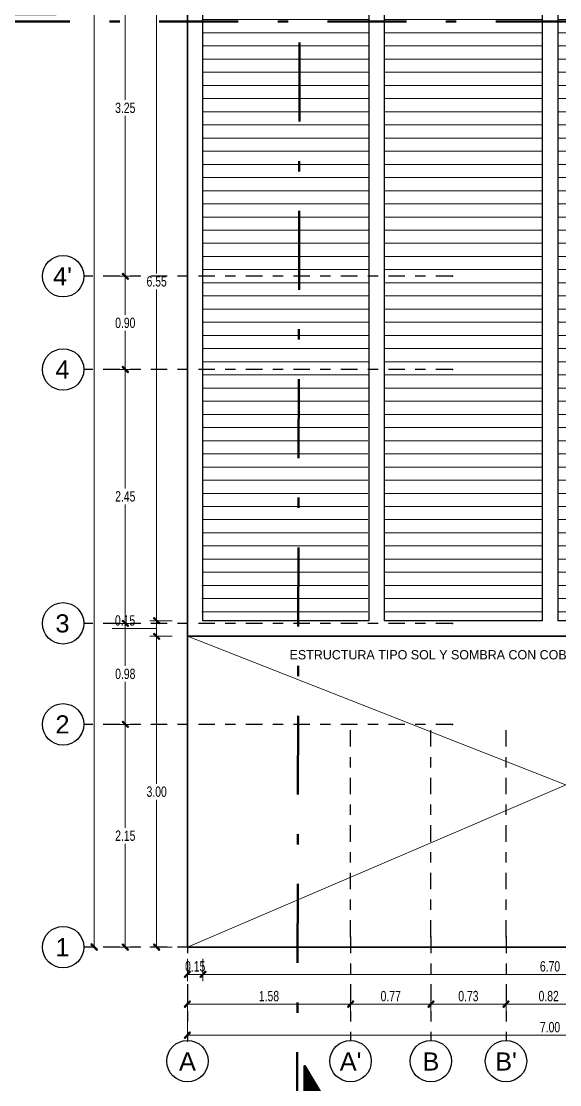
# Model space of a CAD drawing. Header units: millimetres. Extents: x 10610 to 10705, y -16613.7 to -16584.2.
# Drawn here: x 10643.94 to 10649.13, y -16608.37 to -16598.11 of the extents above; entities that cross this region are included whole.
import ezdxf
from ezdxf.enums import TextEntityAlignment as Align

# ---------------------------------------------------------------- set-up
doc = ezdxf.new("R2010")
doc.units = ezdxf.units.MM
doc.linetypes.add('DASHDOTX2', pattern=[50.8, 25.4, -12.7, 0, -12.7])
doc.linetypes.add('Punto & Rayas', pattern=[0.335139, 0.15875, -0.088194, 0, -0.088194])
doc.layers.add('0.2', color=2, linetype='Continuous')
doc.layers.add('Nuevo_Estructura - Forjados', color=7, linetype='Continuous')
doc.layers.add('0.6', color=252, linetype='Continuous', lineweight=50)
doc.layers.add('PISOS', color=251, linetype='Continuous', lineweight=5)
doc.layers.add('Nuevo_Estructura - Forjados_Pluma_Nº__209', color=7, linetype='Continuous', lineweight=30, true_color=0x3e4f7b)
doc.layers.add('Nuevo_Estructura - Forjados_Pluma_Nº__219', color=7, linetype='Continuous', lineweight=13, true_color=0x404b6a)
doc.styles.add('Estilo_Generado_1', font='arial.ttf')
doc.styles.add('mahico', font='GOTHIC.TTF', dxfattribs={"width": 0.75})
doc.styles.add('stylus', font='stylu.ttf')
doc.dimstyles.new('Copia de 50 P', dxfattribs={"dimtxt": 0.1, "dimasz": 0.01, "dimexe": 0.065, "dimexo": 0.0625, "dimgap": 0.025, "dimtad": 1, "dimtih": 1, "dimtoh": 1, "dimzin": 0, "dimdsep": 46, "dimtxsty": 'mahico', "dimblk": 'pa cotas', "dimcen": 0.09, "dimdle": 0.3, "dimclrd": 256, "dimclre": 256, "dimclrt": 256, "dimadec": 0, "dimazin": 0, "dimtfac": 1, "dimtofl": 0, "dimtmove": 0, "dimatfit": 3, "dimfxl": 0.15, "dimfxlon": 1, "dimtolj": 1, "dimtzin": 0, "dimlwd": 5, "dimlwe": 5, "dimarcsym": 0})

# ---------------------------------------------------------------- blocks, each defined once
blk = doc.blocks.new('ERGHERH')
at = {"layer": 'PISOS'}
h = blk.add_hatch(dxfattribs=at)
h.set_pattern_fill('LINE', color=256, scale=0.04, angle=1080)
h.set_pattern_definition([(0, (7488.64808, -16616.50624), (9e-17, 0.127), [])])
h.paths.add_polyline_path([(10559.049, -16458.86), (10557.449, -16458.86), (10557.439, -16465.26), (10559.039, -16465.26)])
h = blk.add_hatch(dxfattribs=at)
h.set_pattern_fill('LINE', color=256, scale=0.04, angle=1080)
h.set_pattern_definition([(0, (7490.32308, -16616.50624), (9e-17, 0.127), [])])
h.paths.add_polyline_path([(10560.724, -16458.86), (10559.199, -16458.86), (10559.199, -16465.26), (10560.724, -16465.26)])
h = blk.add_hatch(dxfattribs=at)
h.set_pattern_fill('LINE', color=256, scale=0.04, angle=1080)
h.set_pattern_definition([(0, (7491.99808, -16616.50624), (9e-17, 0.127), [])])
h.paths.add_polyline_path([(10562.399, -16458.86), (10560.874, -16458.86), (10560.874, -16465.26), (10562.399, -16465.26)])
h = blk.add_hatch(dxfattribs=at)
h.set_pattern_fill('LINE', color=256, scale=0.04, angle=1080)
h.set_pattern_definition([(0, (7493.74808, -16616.50624), (9e-17, 0.127), [])])
h.paths.add_polyline_path([(10564.149, -16458.86), (10562.549, -16458.86), (10562.549, -16465.26), (10564.149, -16465.26), (10564.149, -16461.26), (10563.549, -16461.26), (10563.549, -16459.66), (10564.149, -16459.66)])
for p, q in [((10557.299, -16458.71), (10564.299, -16458.71)), ((10559.049, -16458.86), (10557.449, -16458.86)), ((10559.049, -16458.86), (10559.049, -16465.26)), ((10559.199, -16458.86), (10559.199, -16465.26)), ((10560.724, -16458.86), (10560.724, -16465.26)), ((10560.874, -16458.86), (10560.874, -16465.26)), ((10562.399, -16458.86), (10562.399, -16465.26)), ((10562.549, -16458.86), (10562.549, -16465.26)), ((10557.299, -16465.41), (10564.299, -16465.41))]:
    blk.add_line(p, q)
blk.add_lwpolyline([(10557.299, -16458.71), (10564.299, -16458.71), (10564.299, -16465.41), (10557.299, -16465.41)], close=True)
for points in [[(10559.049, -16465.26), (10557.449, -16465.26), (10557.449, -16458.86), (10559.049, -16458.86)], [(10559.199, -16458.86), (10560.724, -16458.86)], [(10560.874, -16458.86), (10562.399, -16458.86)], [(10562.551, -16458.86), (10564.151, -16458.86), (10564.149, -16465.26), (10562.549, -16465.26)], [(10560.724, -16465.26), (10559.199, -16465.26)], [(10562.399, -16465.26), (10560.874, -16465.26)]]:
    blk.add_lwpolyline(points)
blk = doc.blocks.new('*X335')
at = {"color": 0}
for p, q in [((-18.3554, 8.7586), (-18.3299, 8.7841)), ((-18.3501, 8.7674), (-18.3299, 8.7877)), ((-18.3448, 8.7763), (-18.3299, 8.7912)), ((-18.3395, 8.7851), (-18.3299, 8.7947)), ((-18.3342, 8.794), (-18.3299, 8.7983)), ((-18.3892, 8.7), (-18.3299, 8.7594)), ((-18.3879, 8.6978), (-18.3299, 8.7558)), ((-18.3872, 8.7056), (-18.3299, 8.7629)), ((-18.3866, 8.6956), (-18.3299, 8.7523)), ((-18.3819, 8.7144), (-18.3299, 8.7664)), ((-18.3766, 8.7232), (-18.3299, 8.77)), ((-18.3713, 8.7321), (-18.3299, 8.7735)), ((-18.366, 8.7409), (-18.3299, 8.777)), ((-18.3607, 8.7498), (-18.3299, 8.7806)), ((-18.3853, 8.6934), (-18.3299, 8.7488)), ((-18.3839, 8.6912), (-18.3299, 8.7452)), ((-18.3826, 8.689), (-18.3299, 8.7417)), ((-18.3813, 8.6868), (-18.3299, 8.7382)), ((-18.3799, 8.6846), (-18.3299, 8.7346)), ((-18.3786, 8.6824), (-18.3299, 8.7311)), ((-18.3773, 8.6801), (-18.3299, 8.7276)), ((-18.376, 8.6779), (-18.3299, 8.724)), ((-18.3746, 8.6757), (-18.3299, 8.7205)), ((-18.3733, 8.6735), (-18.3299, 8.7169)), ((-18.372, 8.6713), (-18.3299, 8.7134)), ((-18.3707, 8.6691), (-18.3299, 8.7099)), ((-18.3693, 8.6669), (-18.3299, 8.7063)), ((-18.368, 8.6647), (-18.3299, 8.7028)), ((-18.3667, 8.6625), (-18.3299, 8.6993)), ((-18.3654, 8.6603), (-18.3299, 8.6957)), ((-18.364, 8.658), (-18.3299, 8.6922)), ((-18.3627, 8.6558), (-18.3299, 8.6887)), ((-18.3614, 8.6536), (-18.3299, 8.6851)), ((-18.3601, 8.6514), (-18.3299, 8.6816)), ((-18.3587, 8.6492), (-18.3299, 8.6781)), ((-18.3574, 8.647), (-18.3299, 8.6745)), ((-18.3561, 8.6448), (-18.3299, 8.671)), ((-18.3548, 8.6426), (-18.3299, 8.6674)), ((-18.3534, 8.6404), (-18.3299, 8.6639)), ((-18.3521, 8.6382), (-18.3299, 8.6604)), ((-18.3508, 8.6359), (-18.3299, 8.6568)), ((-18.3495, 8.6337), (-18.3299, 8.6533)), ((-18.3481, 8.6315), (-18.3299, 8.6498)), ((-18.3468, 8.6293), (-18.3299, 8.6462)), ((-18.3455, 8.6271), (-18.3299, 8.6427)), ((-18.3442, 8.6249), (-18.3299, 8.6392)), ((-18.3428, 8.6227), (-18.3299, 8.6356)), ((-18.3415, 8.6205), (-18.3299, 8.6321)), ((-18.3402, 8.6183), (-18.3299, 8.6286)), ((-18.3388, 8.6161), (-18.3299, 8.625)), ((-18.3375, 8.6139), (-18.3299, 8.6215)), ((-18.3362, 8.6116), (-18.3299, 8.6179)), ((-18.3349, 8.6094), (-18.3299, 8.6144)), ((-18.3335, 8.6072), (-18.3299, 8.6109)), ((-18.3322, 8.605), (-18.3299, 8.6073)), ((-18.3309, 8.6028), (-18.3299, 8.6038))]:
    blk.add_line(p, q, dxfattribs=at)
blk = doc.blocks.new('INDC')
at = {"layer": '0.6', "linetype": 'DASHDOTX2', "ltscale": 0.005}
blk.add_line((-0.0202, -0.0891), (-0.0202, 0.0893), dxfattribs=at)
at = {"layer": '0.6'}
blk.add_lwpolyline([(0, 0.0909), (0, -0.0909), (0.0545, 0)], close=True, dxfattribs=at)
at = {"xscale": -0.9085966123466278, "yscale": 0.9085966123466278, "zscale": 0.9085966123460401}
blk.add_blockref('*X335', (-16.6545, -7.9058), dxfattribs=at)
blk = doc.blocks.new('hjygfvdc')
at = {"layer": '0.6', "linetype": 'DASHDOTX2', "ltscale": 0.03}
for p, q in [((3030.343, 68.844), (3030.397, 92.839)), ((3027.388, 79.553), (3038.198, 79.553))]:
    blk.add_line(p, q, dxfattribs=at)
at = {"layer": '0.2'}
for p, xscale, yscale, zscale, rotation in [((3027.7, 79.624), 3.485268437144938, 3.485268437144938, 3.485268437144938, 90), ((3037.887, 79.624), -3.485268437144932, 3.485268437144932, 3.485268437144932, 270), ((3030.414, 69.156), -3.485268437144879, 3.485268437144879, 3.485268437144879, 180)]:
    blk.add_blockref('INDC', p, dxfattribs=dict(at, xscale=xscale, yscale=yscale, zscale=zscale, rotation=rotation))
blk = doc.blocks.new('Marcador de red estándar')
at = {"layer": 'Nuevo_Estructura - Forjados_Pluma_Nº__209', "color": 167, "linetype": 'Punto & Rayas', "lineweight": 30, "true_color": 0x3e4f7b}
for q in [(-10.9, 0), (-7.9, 0)]:
    blk.add_line((-9.9, 0), q, dxfattribs=at)
at = {"layer": 'Nuevo_Estructura - Forjados_Pluma_Nº__209', "color": 167, "linetype": 'Continuous', "lineweight": 30, "true_color": 0x3e4f7b}
blk.add_circle((-11.1, 0), 0.2, dxfattribs=at)
at = {"layer": 'Nuevo_Estructura - Forjados_Pluma_Nº__209', "color": 167, "linetype": 'Punto & Rayas', "lineweight": 30, "true_color": 0x3e4f7b}
blk.add_point((-9.9, 0), dxfattribs=at)
blk.add_point((-9.9, 0), dxfattribs=at)
at = {"layer": 'Nuevo_Estructura - Forjados_Pluma_Nº__219', "color": 167, "lineweight": 13, "true_color": 0x404b6a, "style": 'Estilo_Generado_1'}
for tag, p in [('AC_MarkerText_1_0', (-10.973, -0.04)), ('AC_MarkerText_1_1', (11.228, -0.04))]:
    blk.add_attdef(tag, text='', height=0.175, rotation=270, dxfattribs=at).set_placement(p, align=Align.TOP_CENTER)
blk = doc.blocks.new('pa cotas')
h = blk.add_hatch(color=256)
h.paths.add_polyline_path([(2.4, 3.1), (-3.1, -2.4), (-2.4, -3.1)])
h.paths.add_polyline_path([(3.1, 2.4), (2.4, 3.1), (-2.4, -3.1)])
blk.add_line((-2.4, -3.1), (2.4, 3.1))
blk.add_lwpolyline([(3.1, 2.4), (2.4, 3.1), (-3.1, -2.4), (-2.4, -3.1)], close=True)
blk = doc.blocks.new('*D659')
at = {"lineweight": 5, "transparency": 16777216}
for p, q in [((10599.703, -16552.193), (10599.488, -16552.193)), ((10599.553, -16552.203), (10599.553, -16562.116)), ((10599.553, -16572.183), (10599.553, -16562.271)), ((10599.553, -16572.193), (10599.488, -16572.193))]:
    blk.add_line(p, q, dxfattribs=at)
at = {"layer": 'Defpoints', "color": 0, "transparency": 16777216}
for p in [(10600.453, -16552.193), (10599.553, -16572.193), (10599.553, -16572.193)]:
    blk.add_point(p, dxfattribs=at)
at = {"lineweight": 5, "transparency": 16777216, "xscale": 0.01, "yscale": 0.01, "zscale": 0.01}
for p, rotation in [((10599.553, -16552.193), 90), ((10599.553, -16572.193), 270)]:
    blk.add_blockref('pa cotas', p, dxfattribs=dict(at, rotation=rotation))
at = {"transparency": 16777216, "insert": (10599.553, -16562.193), "char_height": 0.1, "attachment_point": 5, "style": 'mahico'}
blk.add_mtext('\\A1;20.00', dxfattribs=at)
blk = doc.blocks.new('Marcador de red estándar_2')
at = {"layer": 'Nuevo_Estructura - Forjados_Pluma_Nº__209', "color": 167, "linetype": 'Punto & Rayas', "lineweight": 30, "true_color": 0x3e4f7b}
for p, q in [((-0.942, 0), (-4.5, 0)), ((0.942, 0), (4.5, 0))]:
    blk.add_line(p, q, dxfattribs=at)
at = {"layer": 'Nuevo_Estructura - Forjados_Pluma_Nº__209', "color": 167, "linetype": 'Continuous', "lineweight": 30, "true_color": 0x3e4f7b}
for centre in [(-4.7, 0), (4.7, 0)]:
    blk.add_circle(centre, 0.2, dxfattribs=at)
at = {"layer": 'Nuevo_Estructura - Forjados_Pluma_Nº__209', "color": 167, "linetype": 'Punto & Rayas', "lineweight": 30, "true_color": 0x3e4f7b}
blk.add_point((0.942, 0), dxfattribs=at)
blk.add_point((0.942, 0), dxfattribs=at)
at = {"layer": 'Nuevo_Estructura - Forjados_Pluma_Nº__219', "color": 167, "lineweight": 13, "true_color": 0x404b6a, "style": 'Estilo_Generado_1'}
for tag, p in [('AC_MarkerText_1_0', (-4.7, -0.168)), ('AC_MarkerText_1_1', (4.7, -0.168))]:
    blk.add_attdef(tag, text='', height=0.175, rotation=180, dxfattribs=at).set_placement(p, align=Align.TOP_CENTER)
blk = doc.blocks.new('*D660')
at = {"lineweight": 5, "transparency": 16777216}
for p, q in [((10600.003, -16562.468), (10599.788, -16562.468)), ((10599.853, -16562.478), (10599.853, -16564.016)), ((10599.853, -16565.708), (10599.853, -16564.171)), ((10600.003, -16565.718), (10599.788, -16565.718))]:
    blk.add_line(p, q, dxfattribs=at)
at = {"layer": 'Defpoints', "color": 0, "transparency": 16777216}
for p in [(10600.453, -16562.468), (10599.853, -16565.718), (10600.453, -16565.718)]:
    blk.add_point(p, dxfattribs=at)
at = {"lineweight": 5, "transparency": 16777216, "xscale": 0.01, "yscale": 0.01, "zscale": 0.01}
for p, rotation in [((10599.853, -16562.468), 90), ((10599.853, -16565.718), 270)]:
    blk.add_blockref('pa cotas', p, dxfattribs=dict(at, rotation=rotation))
at = {"transparency": 16777216, "insert": (10599.853, -16564.093), "char_height": 0.1, "attachment_point": 5, "style": 'mahico'}
blk.add_mtext('\\A1;3.25', dxfattribs=at)
blk = doc.blocks.new('*D661')
at = {"lineweight": 5, "transparency": 16777216}
for p, q in [((10600.003, -16565.718), (10599.788, -16565.718)), ((10599.853, -16565.728), (10599.853, -16566.091)), ((10599.853, -16566.608), (10599.853, -16566.246)), ((10600.003, -16566.618), (10599.788, -16566.618))]:
    blk.add_line(p, q, dxfattribs=at)
at = {"layer": 'Defpoints', "color": 0, "transparency": 16777216}
for p in [(10600.453, -16565.718), (10599.853, -16566.618), (10600.453, -16566.618)]:
    blk.add_point(p, dxfattribs=at)
at = {"lineweight": 5, "transparency": 16777216, "xscale": 0.01, "yscale": 0.01, "zscale": 0.01}
for p, rotation in [((10599.853, -16565.718), 90), ((10599.853, -16566.618), 270)]:
    blk.add_blockref('pa cotas', p, dxfattribs=dict(at, rotation=rotation))
at = {"transparency": 16777216, "insert": (10599.853, -16566.168), "char_height": 0.1, "attachment_point": 5, "style": 'mahico'}
blk.add_mtext('\\A1;0.90', dxfattribs=at)
blk = doc.blocks.new('*D662')
at = {"lineweight": 5, "transparency": 16777216}
for p, q in [((10600.003, -16566.618), (10599.788, -16566.618)), ((10599.853, -16566.628), (10599.853, -16567.766)), ((10599.853, -16569.058), (10599.853, -16567.921)), ((10600.003, -16569.068), (10599.788, -16569.068))]:
    blk.add_line(p, q, dxfattribs=at)
at = {"layer": 'Defpoints', "color": 0, "transparency": 16777216}
for p in [(10600.453, -16566.618), (10599.853, -16569.068), (10600.453, -16569.068)]:
    blk.add_point(p, dxfattribs=at)
at = {"lineweight": 5, "transparency": 16777216, "xscale": 0.01, "yscale": 0.01, "zscale": 0.01}
for p, rotation in [((10599.853, -16566.618), 90), ((10599.853, -16569.068), 270)]:
    blk.add_blockref('pa cotas', p, dxfattribs=dict(at, rotation=rotation))
at = {"transparency": 16777216, "insert": (10599.853, -16567.843), "char_height": 0.1, "attachment_point": 5, "style": 'mahico'}
blk.add_mtext('\\A1;2.45', dxfattribs=at)
blk = doc.blocks.new('*D663')
at = {"lineweight": 5, "transparency": 16777216}
for p, q in [((10600.003, -16569.068), (10599.788, -16569.068)), ((10599.853, -16569.078), (10599.853, -16569.478)), ((10599.853, -16570.033), (10599.853, -16569.633)), ((10600.003, -16570.043), (10599.788, -16570.043))]:
    blk.add_line(p, q, dxfattribs=at)
at = {"layer": 'Defpoints', "color": 0, "transparency": 16777216}
for p in [(10600.453, -16569.068), (10599.853, -16570.043), (10600.453, -16570.043)]:
    blk.add_point(p, dxfattribs=at)
at = {"lineweight": 5, "transparency": 16777216, "xscale": 0.01, "yscale": 0.01, "zscale": 0.01}
for p, rotation in [((10599.853, -16569.068), 90), ((10599.853, -16570.043), 270)]:
    blk.add_blockref('pa cotas', p, dxfattribs=dict(at, rotation=rotation))
at = {"transparency": 16777216, "insert": (10599.853, -16569.556), "char_height": 0.1, "attachment_point": 5, "style": 'mahico'}
blk.add_mtext('\\A1;0.98', dxfattribs=at)
blk = doc.blocks.new('*D664')
at = {"lineweight": 5, "transparency": 16777216}
for p, q in [((10600.003, -16570.043), (10599.788, -16570.043)), ((10599.853, -16570.053), (10599.853, -16571.041)), ((10599.853, -16572.183), (10599.853, -16571.196)), ((10600.003, -16572.193), (10599.788, -16572.193))]:
    blk.add_line(p, q, dxfattribs=at)
at = {"layer": 'Defpoints', "color": 0, "transparency": 16777216}
for p in [(10600.453, -16570.043), (10599.853, -16572.193), (10600.453, -16572.193)]:
    blk.add_point(p, dxfattribs=at)
at = {"lineweight": 5, "transparency": 16777216, "xscale": 0.01, "yscale": 0.01, "zscale": 0.01}
for p, rotation in [((10599.853, -16570.043), 90), ((10599.853, -16572.193), 270)]:
    blk.add_blockref('pa cotas', p, dxfattribs=dict(at, rotation=rotation))
at = {"transparency": 16777216, "insert": (10599.853, -16571.118), "char_height": 0.1, "attachment_point": 5, "style": 'mahico'}
blk.add_mtext('\\A1;2.15', dxfattribs=at)
blk = doc.blocks.new('*D687')
at = {"lineweight": 5, "transparency": 16777216}
for p, q in [((10600.453, -16572.893), (10600.453, -16573.108)), ((10600.463, -16573.043), (10607.443, -16573.043)), ((10607.453, -16573.043), (10607.453, -16573.108))]:
    blk.add_line(p, q, dxfattribs=at)
at = {"layer": 'Defpoints', "color": 0, "transparency": 16777216}
for p in [(10600.453, -16572.143), (10607.453, -16573.043), (10607.453, -16573.043)]:
    blk.add_point(p, dxfattribs=at)
at = {"lineweight": 5, "transparency": 16777216, "xscale": 0.01, "yscale": 0.01, "zscale": 0.01, "rotation": 180}
blk.add_blockref('pa cotas', (10600.453, -16573.043), dxfattribs=at)
at = {"lineweight": 5, "transparency": 16777216, "xscale": 0.01, "yscale": 0.01, "zscale": 0.01}
blk.add_blockref('pa cotas', (10607.453, -16573.043), dxfattribs=at)
at = {"transparency": 16777216, "insert": (10603.953, -16572.966), "char_height": 0.1, "attachment_point": 5, "style": 'mahico'}
blk.add_mtext('\\A1;7.00', dxfattribs=at)
blk = doc.blocks.new('*D688')
at = {"lineweight": 5, "transparency": 16777216}
for p, q in [((10600.453, -16572.593), (10600.453, -16572.808)), ((10602.028, -16572.593), (10602.028, -16572.808)), ((10600.463, -16572.743), (10602.018, -16572.743))]:
    blk.add_line(p, q, dxfattribs=at)
at = {"layer": 'Defpoints', "color": 0, "transparency": 16777216}
for p in [(10600.453, -16572.143), (10602.028, -16572.193), (10602.028, -16572.743)]:
    blk.add_point(p, dxfattribs=at)
at = {"lineweight": 5, "transparency": 16777216, "xscale": 0.01, "yscale": 0.01, "zscale": 0.01, "rotation": 180}
blk.add_blockref('pa cotas', (10600.453, -16572.743), dxfattribs=at)
at = {"lineweight": 5, "transparency": 16777216, "xscale": 0.01, "yscale": 0.01, "zscale": 0.01}
blk.add_blockref('pa cotas', (10602.028, -16572.743), dxfattribs=at)
at = {"transparency": 16777216, "insert": (10601.24, -16572.666), "char_height": 0.1, "attachment_point": 5, "style": 'mahico'}
blk.add_mtext('\\A1;1.58', dxfattribs=at)
blk = doc.blocks.new('*D689')
at = {"lineweight": 5, "transparency": 16777216}
for p, q in [((10602.028, -16572.593), (10602.028, -16572.808)), ((10602.803, -16572.593), (10602.803, -16572.808)), ((10602.038, -16572.743), (10602.793, -16572.743))]:
    blk.add_line(p, q, dxfattribs=at)
at = {"layer": 'Defpoints', "color": 0, "transparency": 16777216}
for p in [(10602.028, -16572.193), (10602.803, -16572.193), (10602.803, -16572.743)]:
    blk.add_point(p, dxfattribs=at)
at = {"lineweight": 5, "transparency": 16777216, "xscale": 0.01, "yscale": 0.01, "zscale": 0.01, "rotation": 180}
blk.add_blockref('pa cotas', (10602.028, -16572.743), dxfattribs=at)
at = {"lineweight": 5, "transparency": 16777216, "xscale": 0.01, "yscale": 0.01, "zscale": 0.01}
blk.add_blockref('pa cotas', (10602.803, -16572.743), dxfattribs=at)
at = {"transparency": 16777216, "insert": (10602.415, -16572.666), "char_height": 0.1, "attachment_point": 5, "style": 'mahico'}
blk.add_mtext('\\A1;0.77', dxfattribs=at)
blk = doc.blocks.new('*D690')
at = {"lineweight": 5, "transparency": 16777216}
for p, q in [((10602.803, -16572.593), (10602.803, -16572.808)), ((10603.528, -16572.593), (10603.528, -16572.808)), ((10602.813, -16572.743), (10603.518, -16572.743))]:
    blk.add_line(p, q, dxfattribs=at)
at = {"layer": 'Defpoints', "color": 0, "transparency": 16777216}
for p in [(10602.803, -16572.193), (10603.528, -16572.193), (10603.528, -16572.743)]:
    blk.add_point(p, dxfattribs=at)
at = {"lineweight": 5, "transparency": 16777216, "xscale": 0.01, "yscale": 0.01, "zscale": 0.01, "rotation": 180}
blk.add_blockref('pa cotas', (10602.803, -16572.743), dxfattribs=at)
at = {"lineweight": 5, "transparency": 16777216, "xscale": 0.01, "yscale": 0.01, "zscale": 0.01}
blk.add_blockref('pa cotas', (10603.528, -16572.743), dxfattribs=at)
at = {"transparency": 16777216, "insert": (10603.165, -16572.666), "char_height": 0.1, "attachment_point": 5, "style": 'mahico'}
blk.add_mtext('\\A1;0.73', dxfattribs=at)
blk = doc.blocks.new('*D691')
at = {"lineweight": 5, "transparency": 16777216}
for p, q in [((10603.528, -16572.593), (10603.528, -16572.808)), ((10604.353, -16572.593), (10604.353, -16572.808)), ((10603.538, -16572.743), (10604.343, -16572.743))]:
    blk.add_line(p, q, dxfattribs=at)
at = {"layer": 'Defpoints', "color": 0, "transparency": 16777216}
for p in [(10603.528, -16572.193), (10604.353, -16572.193), (10604.353, -16572.743)]:
    blk.add_point(p, dxfattribs=at)
at = {"lineweight": 5, "transparency": 16777216, "xscale": 0.01, "yscale": 0.01, "zscale": 0.01, "rotation": 180}
blk.add_blockref('pa cotas', (10603.528, -16572.743), dxfattribs=at)
at = {"lineweight": 5, "transparency": 16777216, "xscale": 0.01, "yscale": 0.01, "zscale": 0.01}
blk.add_blockref('pa cotas', (10604.353, -16572.743), dxfattribs=at)
at = {"transparency": 16777216, "insert": (10603.94, -16572.666), "char_height": 0.1, "attachment_point": 5, "style": 'mahico'}
blk.add_mtext('\\A1;0.82', dxfattribs=at)
blk = doc.blocks.new('*D710')
at = {"lineweight": 5, "transparency": 16777216}
for p, q in [((10645.539, -16607.156), (10645.539, -16607.371)), ((10645.689, -16607.156), (10645.689, -16607.371)), ((10645.549, -16607.306), (10645.679, -16607.306))]:
    blk.add_line(p, q, dxfattribs=at)
at = {"layer": 'Defpoints', "color": 0, "transparency": 16777216}
for p in [(10645.539, -16607.043), (10645.689, -16607.043), (10645.689, -16607.306)]:
    blk.add_point(p, dxfattribs=at)
at = {"lineweight": 5, "transparency": 16777216, "xscale": 0.01, "yscale": 0.01, "zscale": 0.01, "rotation": 180}
blk.add_blockref('pa cotas', (10645.539, -16607.306), dxfattribs=at)
at = {"lineweight": 5, "transparency": 16777216, "xscale": 0.01, "yscale": 0.01, "zscale": 0.01}
blk.add_blockref('pa cotas', (10645.689, -16607.306), dxfattribs=at)
at = {"transparency": 16777216, "insert": (10645.614, -16607.229), "char_height": 0.1, "attachment_point": 5, "style": 'mahico'}
blk.add_mtext('\\A1;0.15', dxfattribs=at)
blk = doc.blocks.new('*D835')
at = {"lineweight": 5, "transparency": 16777216}
for p, q in [((10645.689, -16607.156), (10645.689, -16607.371)), ((10652.389, -16607.156), (10652.389, -16607.371)), ((10645.699, -16607.306), (10652.379, -16607.306))]:
    blk.add_line(p, q, dxfattribs=at)
at = {"layer": 'Defpoints', "color": 0, "transparency": 16777216}
for p in [(10652.389, -16603.893), (10645.689, -16607.043), (10652.389, -16607.306)]:
    blk.add_point(p, dxfattribs=at)
at = {"lineweight": 5, "transparency": 16777216, "xscale": 0.01, "yscale": 0.01, "zscale": 0.01, "rotation": 180}
blk.add_blockref('pa cotas', (10645.689, -16607.306), dxfattribs=at)
at = {"lineweight": 5, "transparency": 16777216, "xscale": 0.01, "yscale": 0.01, "zscale": 0.01}
blk.add_blockref('pa cotas', (10652.389, -16607.306), dxfattribs=at)
at = {"transparency": 16777216, "insert": (10649.039, -16607.229), "char_height": 0.1, "attachment_point": 5, "style": 'mahico'}
blk.add_mtext('\\A1;6.70', dxfattribs=at)
blk = doc.blocks.new('*D844')
at = {"lineweight": 5, "transparency": 16777216}
for p, q in [((10645.392, -16597.343), (10645.177, -16597.343)), ((10645.242, -16597.353), (10645.242, -16600.541)), ((10645.242, -16603.883), (10645.242, -16600.696)), ((10645.392, -16603.893), (10645.177, -16603.893))]:
    blk.add_line(p, q, dxfattribs=at)
at = {"layer": 'Defpoints', "color": 0, "transparency": 16777216}
for p in [(10645.539, -16597.343), (10645.242, -16603.893), (10645.689, -16603.893)]:
    blk.add_point(p, dxfattribs=at)
at = {"lineweight": 5, "transparency": 16777216, "xscale": 0.01, "yscale": 0.01, "zscale": 0.01}
for p, rotation in [((10645.242, -16597.343), 90), ((10645.242, -16603.893), 270)]:
    blk.add_blockref('pa cotas', p, dxfattribs=dict(at, rotation=rotation))
at = {"transparency": 16777216, "insert": (10645.242, -16600.618), "char_height": 0.1, "attachment_point": 5, "style": 'mahico'}
blk.add_mtext('\\A1;6.55', dxfattribs=at)
blk = doc.blocks.new('*D845')
at = {"lineweight": 5, "transparency": 16777216}
for p, q in [((10645.392, -16603.893), (10645.177, -16603.893)), ((10645.242, -16603.903), (10645.242, -16604.033)), ((10645.059, -16603.968), (10644.814, -16603.968)), ((10645.242, -16603.968), (10645.059, -16603.968)), ((10645.392, -16604.043), (10645.177, -16604.043))]:
    blk.add_line(p, q, dxfattribs=at)
at = {"layer": 'Defpoints', "color": 0, "transparency": 16777216}
for p in [(10645.689, -16603.893), (10645.242, -16604.043), (10645.539, -16604.043)]:
    blk.add_point(p, dxfattribs=at)
at = {"lineweight": 5, "transparency": 16777216, "xscale": 0.01, "yscale": 0.01, "zscale": 0.01}
for p, rotation in [((10645.242, -16603.893), 90), ((10645.242, -16604.043), 270)]:
    blk.add_blockref('pa cotas', p, dxfattribs=dict(at, rotation=rotation))
at = {"transparency": 16777216, "insert": (10644.937, -16603.891), "char_height": 0.1, "attachment_point": 5, "style": 'mahico'}
blk.add_mtext('\\A1;0.15', dxfattribs=at)
blk = doc.blocks.new('*D846')
at = {"lineweight": 5, "transparency": 16777216}
for p, q in [((10645.392, -16604.043), (10645.177, -16604.043)), ((10645.242, -16604.053), (10645.242, -16605.466)), ((10645.242, -16607.033), (10645.242, -16605.621)), ((10645.392, -16607.043), (10645.177, -16607.043))]:
    blk.add_line(p, q, dxfattribs=at)
at = {"layer": 'Defpoints', "color": 0, "transparency": 16777216}
for p in [(10645.539, -16604.043), (10645.242, -16607.043), (10645.539, -16607.043)]:
    blk.add_point(p, dxfattribs=at)
at = {"lineweight": 5, "transparency": 16777216, "xscale": 0.01, "yscale": 0.01, "zscale": 0.01}
for p, rotation in [((10645.242, -16604.043), 90), ((10645.242, -16607.043), 270)]:
    blk.add_blockref('pa cotas', p, dxfattribs=dict(at, rotation=rotation))
at = {"transparency": 16777216, "insert": (10645.242, -16605.543), "char_height": 0.1, "attachment_point": 5, "style": 'mahico'}
blk.add_mtext('\\A1;3.00', dxfattribs=at)
blk = doc.blocks.new('fdvfvfdvdf')
at = {"layer": 'Nuevo_Estructura - Forjados', "color": 8, "linetype": 'Continuous', "lineweight": 15}
ref = blk.add_blockref('Marcador de red estándar', (10600.453, -16562.193), dxfattribs=dict(at, rotation=90))
ref.add_attrib('AC_MarkerText_1', 'A', dxfattribs={"layer": 'Nuevo_Estructura - Forjados_Pluma_Nº__219', "color": 167, "lineweight": 13, "true_color": 0x404b6a, "height": 0.175, "style": 'Estilo_Generado_1'}).set_placement((10600.453, -16573.209), align=Align.TOP_CENTER)
ref = blk.add_blockref('Marcador de red estándar', (10602.028, -16562.193), dxfattribs=dict(at, rotation=90))
ref.add_attrib('AC_MarkerText_1', "A'", dxfattribs={"layer": 'Nuevo_Estructura - Forjados_Pluma_Nº__219', "color": 167, "lineweight": 13, "true_color": 0x404b6a, "height": 0.175, "style": 'Estilo_Generado_1'}).set_placement((10602.028, -16573.209), align=Align.TOP_CENTER)
ref = blk.add_blockref('Marcador de red estándar', (10602.803, -16562.193), dxfattribs=dict(at, rotation=90))
ref.add_attrib('AC_MarkerText_1', 'B', dxfattribs={"layer": 'Nuevo_Estructura - Forjados_Pluma_Nº__219', "color": 167, "lineweight": 13, "true_color": 0x404b6a, "height": 0.175, "style": 'Estilo_Generado_1'}).set_placement((10602.803, -16573.209), align=Align.TOP_CENTER)
ref = blk.add_blockref('Marcador de red estándar', (10603.528, -16562.193), dxfattribs=dict(at, rotation=90))
ref.add_attrib('AC_MarkerText_1', "B'", dxfattribs={"layer": 'Nuevo_Estructura - Forjados_Pluma_Nº__219', "color": 167, "lineweight": 13, "true_color": 0x404b6a, "height": 0.175, "style": 'Estilo_Generado_1'}).set_placement((10603.528, -16573.209), align=Align.TOP_CENTER)
ref = blk.add_blockref('Marcador de red estándar_2', (10603.953, -16565.718), dxfattribs=dict(at, rotation=180))
ref.add_attrib('AC_MarkerText_1', "4'", dxfattribs={"layer": 'Nuevo_Estructura - Forjados_Pluma_Nº__219', "color": 167, "lineweight": 13, "true_color": 0x404b6a, "height": 0.175, "style": 'Estilo_Generado_1'}).set_placement((10608.645, -16565.631), align=Align.TOP_CENTER)
ref.add_attrib('AC_MarkerText_1_1', "4'", dxfattribs={"layer": 'Nuevo_Estructura - Forjados_Pluma_Nº__219', "color": 167, "lineweight": 13, "true_color": 0x404b6a, "height": 0.175, "style": 'Estilo_Generado_1'}).set_placement((10599.247, -16565.631), align=Align.TOP_CENTER)
ref = blk.add_blockref('Marcador de red estándar_2', (10603.953, -16566.618), dxfattribs=dict(at, rotation=180))
ref.add_attrib('AC_MarkerText_1', '4', dxfattribs={"layer": 'Nuevo_Estructura - Forjados_Pluma_Nº__219', "color": 167, "lineweight": 13, "true_color": 0x404b6a, "height": 0.175, "style": 'Estilo_Generado_1'}).set_placement((10608.645, -16566.531), align=Align.TOP_CENTER)
ref.add_attrib('AC_MarkerText_1_1', '4', dxfattribs={"layer": 'Nuevo_Estructura - Forjados_Pluma_Nº__219', "color": 167, "lineweight": 13, "true_color": 0x404b6a, "height": 0.175, "style": 'Estilo_Generado_1'}).set_placement((10599.247, -16566.531), align=Align.TOP_CENTER)
ref = blk.add_blockref('Marcador de red estándar_2', (10603.953, -16569.068), dxfattribs=dict(at, rotation=180))
ref.add_attrib('AC_MarkerText_1', '3', dxfattribs={"layer": 'Nuevo_Estructura - Forjados_Pluma_Nº__219', "color": 167, "lineweight": 13, "true_color": 0x404b6a, "height": 0.175, "style": 'Estilo_Generado_1'}).set_placement((10608.645, -16568.981), align=Align.TOP_CENTER)
ref.add_attrib('AC_MarkerText_1_1', '3', dxfattribs={"layer": 'Nuevo_Estructura - Forjados_Pluma_Nº__219', "color": 167, "lineweight": 13, "true_color": 0x404b6a, "height": 0.175, "style": 'Estilo_Generado_1'}).set_placement((10599.247, -16568.981), align=Align.TOP_CENTER)
ref = blk.add_blockref('Marcador de red estándar_2', (10603.953, -16570.043), dxfattribs=dict(at, rotation=180))
ref.add_attrib('AC_MarkerText_1', '2', dxfattribs={"layer": 'Nuevo_Estructura - Forjados_Pluma_Nº__219', "color": 167, "lineweight": 13, "true_color": 0x404b6a, "height": 0.175, "style": 'Estilo_Generado_1'}).set_placement((10608.645, -16569.956), align=Align.TOP_CENTER)
ref.add_attrib('AC_MarkerText_1_1', '2', dxfattribs={"layer": 'Nuevo_Estructura - Forjados_Pluma_Nº__219', "color": 167, "lineweight": 13, "true_color": 0x404b6a, "height": 0.175, "style": 'Estilo_Generado_1'}).set_placement((10599.247, -16569.956), align=Align.TOP_CENTER)
ref = blk.add_blockref('Marcador de red estándar_2', (10603.953, -16572.193), dxfattribs=dict(at, rotation=180))
ref.add_attrib('AC_MarkerText_1', '1', dxfattribs={"layer": 'Nuevo_Estructura - Forjados_Pluma_Nº__219', "color": 167, "lineweight": 13, "true_color": 0x404b6a, "height": 0.175, "style": 'Estilo_Generado_1'}).set_placement((10608.645, -16572.106), align=Align.TOP_CENTER)
ref.add_attrib('AC_MarkerText_1_1', '1', dxfattribs={"layer": 'Nuevo_Estructura - Forjados_Pluma_Nº__219', "color": 167, "lineweight": 13, "true_color": 0x404b6a, "height": 0.175, "style": 'Estilo_Generado_1'}).set_placement((10599.247, -16572.106), align=Align.TOP_CENTER)
dim = blk.add_linear_dim(base=(10599.553, -16572.193), p1=(10600.453, -16552.193), p2=(10599.553, -16572.193), angle=270, dimstyle='Copia de 50 P')
dim.commit()
dim.dimension.update_dxf_attribs({"geometry": '*D659', "text_midpoint": (10599.553, -16562.193)})
for base, p1, p2, picture, middle in [((10599.853, -16565.718), (10600.453, -16562.468), (10600.453, -16565.718), '*D660', (10599.853, -16564.093)), ((10599.853, -16566.618), (10600.453, -16565.718), (10600.453, -16566.618), '*D661', (10599.853, -16566.168)), ((10599.853, -16569.068), (10600.453, -16566.618), (10600.453, -16569.068), '*D662', (10599.853, -16567.843)), ((10599.8527, -16570.0432), (10600.4527, -16569.0681), (10600.4527, -16570.0432), '*D663', (10599.8527, -16569.5556)), ((10599.853, -16572.193), (10600.453, -16570.043), (10600.453, -16572.193), '*D664', (10599.853, -16571.118))]:
    dim = blk.add_linear_dim(base=base, p1=p1, p2=p2, angle=270, dimstyle='Copia de 50 P', override={"dimtmove": 1})
    dim.commit()
    dim.dimension.update_dxf_attribs({"geometry": picture, "text_midpoint": middle})
dim = blk.add_linear_dim(base=(10607.453, -16573.043), p1=(10600.453, -16572.143), p2=(10607.453, -16573.043), dimstyle='Copia de 50 P')
dim.commit()
dim.dimension.update_dxf_attribs({"geometry": '*D687', "text_midpoint": (10603.953, -16572.966)})
for base, p1, p2, picture, middle in [((10602.027745453, -16572.743130214), (10600.452745452, -16572.143130384), (10602.027745453, -16572.193130384), '*D688', (10601.240245453, -16572.665614918)), ((10602.802745452, -16572.743130214), (10602.027745453, -16572.193130384), (10602.802745452, -16572.193130384), '*D689', (10602.415245453, -16572.665614918)), ((10603.527745453, -16572.743130214), (10602.802745452, -16572.193130384), (10603.527745453, -16572.193130384), '*D690', (10603.165245453, -16572.665614918)), ((10604.352745452, -16572.743130214), (10603.527745453, -16572.193130384), (10604.352745452, -16572.193130384), '*D691', (10603.940245453, -16572.665614918))]:
    dim = blk.add_linear_dim(base=base, p1=p1, p2=p2, dimstyle='Copia de 50 P', override={"dimtmove": 1})
    dim.commit()
    dim.dimension.update_dxf_attribs({"geometry": picture, "text_midpoint": middle})

msp = doc.modelspace()

# ---------------------------------------------------------------- linework, layer by layer
for p, q in [((10645.539, -16587.043), (10645.539, -16607.043)), ((10645.539, -16607.043), (10652.539, -16607.043))]:
    msp.add_line(p, q)
at = {"color": 251, "lineweight": 9, "true_color": 0x636466}
msp.add_line((10645.539, -16607.043), (10652.539, -16604.043), dxfattribs=at)
msp.add_lwpolyline([(10645.539, -16587.043), (10652.539, -16587.043), (10652.539, -16607.043), (10645.539, -16607.043)], close=True)
msp.add_lwpolyline([(10645.539, -16607.043), (10645.539, -16603.443)])
msp.add_lwpolyline([(10645.539, -16604.043), (10652.539, -16606.793)], dxfattribs=at)

# ---------------------------------------------------------------- block references
at = {"lineweight": 70}
for p in [(7606.048, -16677.663), (7616.255, -16677.663)]:
    msp.add_blockref('hjygfvdc', p, dxfattribs=at)
for name, p in [('fdvfvfdvdf', (45.086, -34.85)), ('ERGHERH', (88.24, -138.633))]:
    msp.add_blockref(name, p)

# ---------------------------------------------------------------- texts
at = {"style": 'stylus'}
msp.add_text('ESTRUCTURA TIPO SOL Y SOMBRA CON COBERTURA DE POLICARBONATO', height=0.09, dxfattribs=at).set_placement((10648.745, -16604.221), align=Align.MIDDLE_CENTER)

# ---------------------------------------------------------------- dimensions: what is measured, and where the dimension line sits
for base, p1, p2, picture, middle in [((10645.242, -16603.893), (10645.539, -16597.343), (10645.689, -16603.893), '*D844', (10645.242, -16600.618)), ((10645.242, -16604.043), (10645.689, -16603.893), (10645.539, -16604.043), '*D845', (10645.034, -16603.891)), ((10645.242, -16607.043), (10645.539, -16604.043), (10645.539, -16607.043), '*D846', (10645.242, -16605.543))]:
    dim = msp.add_linear_dim(base=base, p1=p1, p2=p2, angle=90, dimstyle='Copia de 50 P', override={"dimtmove": 1})
    dim.commit()
    dim.dimension.update_dxf_attribs({"geometry": picture, "text_midpoint": middle})
dim = msp.add_linear_dim(base=(10652.389, -16607.306), p1=(10645.689, -16607.043), p2=(10652.389, -16603.893), dimstyle='Copia de 50 P', override={"dimtmove": 1})
dim.commit()
dim.dimension.update_dxf_attribs({"geometry": '*D835', "text_midpoint": (10649.039, -16607.229)})
dim = msp.add_linear_dim(base=(10645.689, -16607.306), p1=(10645.539, -16607.043), p2=(10645.689, -16607.043), dimstyle='Copia de 50 P')
dim.commit()
dim.dimension.update_dxf_attribs({"geometry": '*D710', "text_midpoint": (10645.614, -16607.306), "dimtype": 160})

doc.saveas('drawing.dxf')
